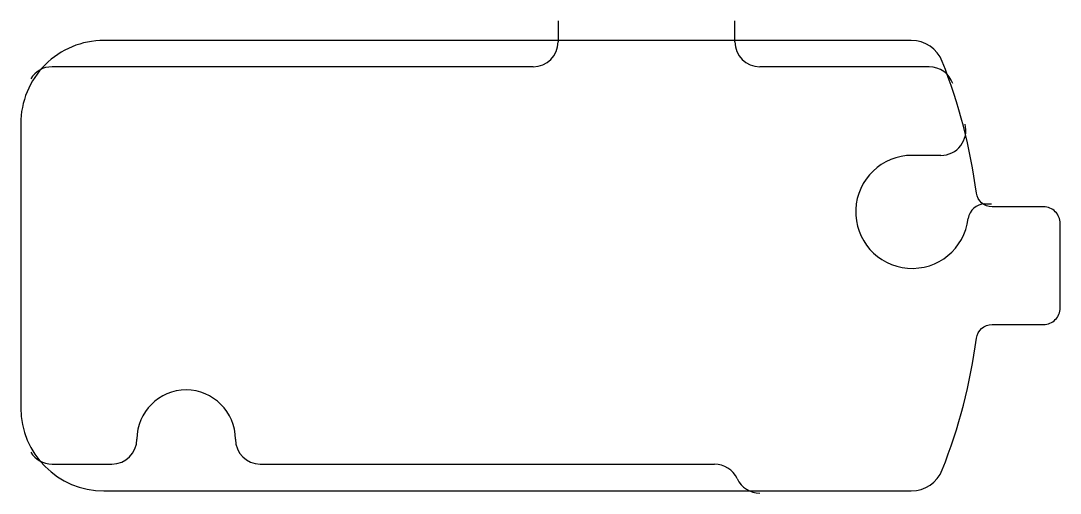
# Model space of a CAD drawing. Header units: millimetres. Extents: x -49 to 76, y -27 to 29.
import ezdxf

# ---------------------------------------------------------------- set-up
doc = ezdxf.new("R2010")
doc.units = ezdxf.units.MM
doc.layers.get('0').update_dxf_attribs({"linetype": 'CONTINUOUS'})

msp = doc.modelspace()

# ---------------------------------------------------------------- linework, layer by layer
for p, q in [((15.86, 29.38), (15.86, 26.85)), ((37.14, 26.85), (37.14, 29.38)), ((12.86, 23.85), (-44.99, 23.85)), ((60.51, 23.85), (40.14, 23.85)), ((61.91, 13.21), (58.45, 13.21)), ((67.18, 7.37), (68.01, 7.37)), ((-44.99, -23.89), (-37.78, -23.89)), ((-19.94, -23.89), (34.68, -23.89))]:
    msp.add_line(p, q)
msp.add_lwpolyline([(-38.75, 27.02, 0.414214), (-48.75, 17.02), (-48.75, -17.13, 0.413893), (-38.75, -27.12), (58.35, -27.12, 0.307694), (62.07, -24.59, 0.061493), (66.17, -8.77, -0.376312), (68.06, -7.12), (74.25, -7.12, 0.414214), (76.25, -5.12), (76.25, 5.02, 0.414214), (74.25, 7.02), (68.06, 7.02, -0.376303), (66.17, 8.67, 0.061493), (62.07, 24.49, 0.307694), (58.35, 27.02)], format="xyb", close=True)
for centre, radius, start, end in [((12.86, 26.85), 3, -90, 0), ((40.14, 26.85), 3, 180, 270), ((-44.99, 20.85), 3, 90, 148.6309), ((60.51, 20.85), 3, 19.0149, 90), ((61.91, 16.21), 3, -90, 14.6712), ((58.45, 6.42), 6.79, 90, 353.1415), ((67.18, 5.37), 2, 90, 173.1415), ((-28.86, -20.9), 5.92, 0.0691, 179.9309), ((-37.78, -20.89), 3, 270, 359.9309), ((-19.94, -20.89), 3, 180.0691, 270), ((-44.99, -20.89), 3, 211.3691, 270), ((34.68, -26.89), 3, 24.6243, 90), ((40.14, -24.39), 3, 204.6243, 270)]:
    msp.add_arc(centre, radius, start, end)

doc.saveas('drawing.dxf')
